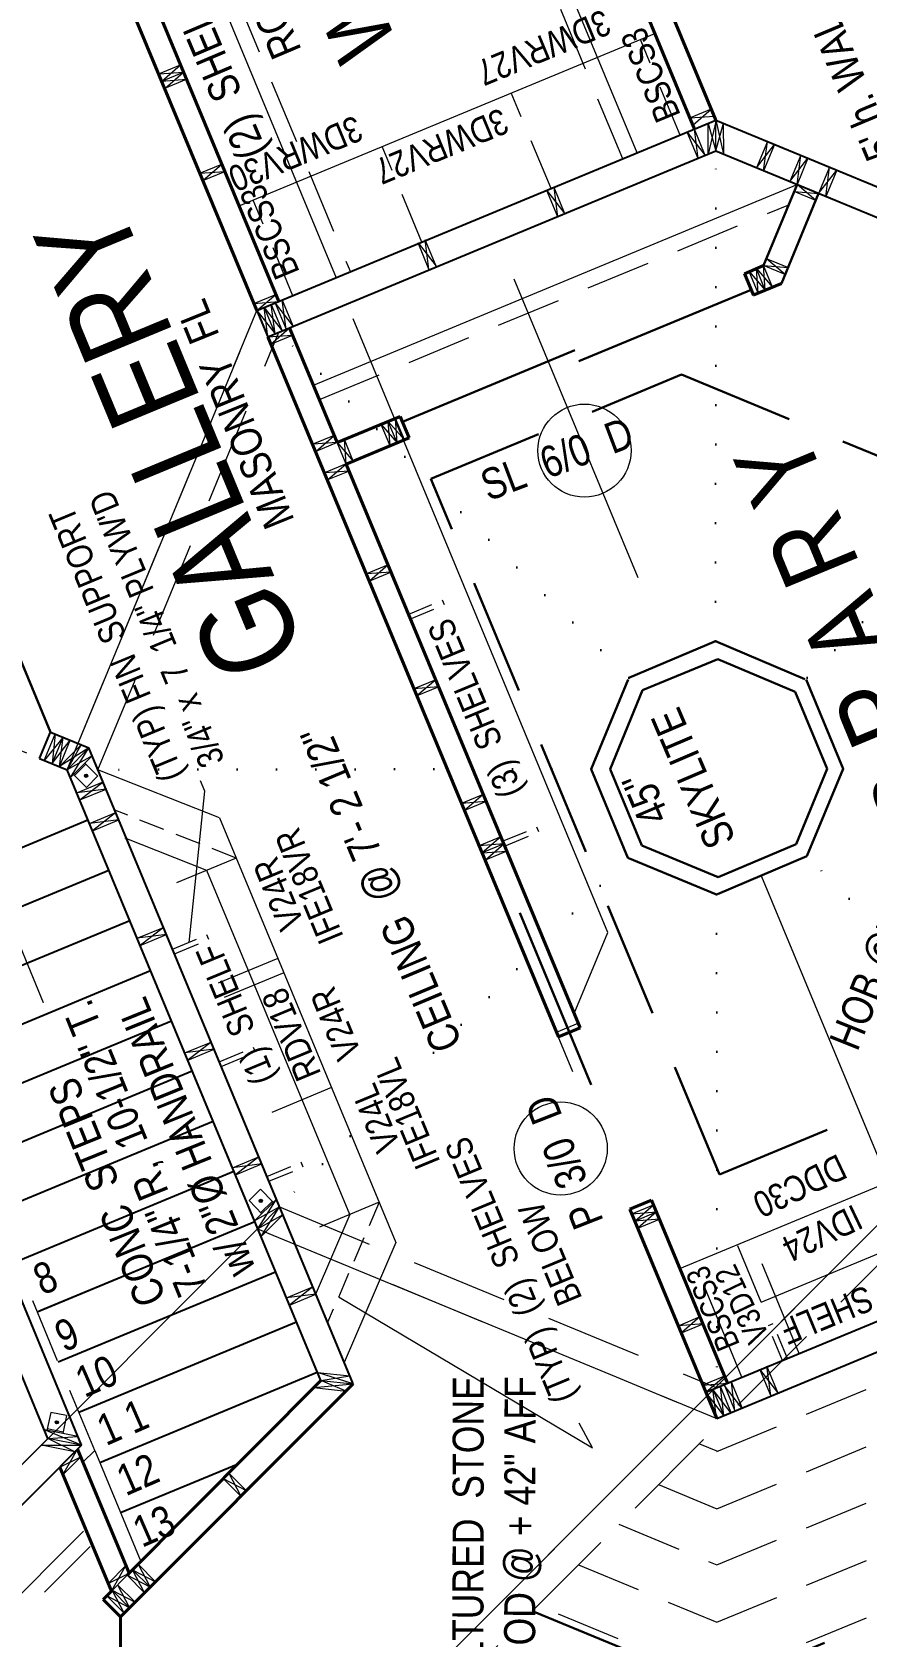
# Model space of a CAD drawing. Header units: inches. Extents: x -10188 to 9179, y -281 to 6710.
# Drawn here: x 4286.7 to 4448, y 2127.7 to 2437.7 of the extents above; entities that cross this region are included whole.
import ezdxf

# ---------------------------------------------------------------- set-up
doc = ezdxf.new("R2010")
doc.units = ezdxf.units.IN
doc.header["$MEASUREMENT"] = 0
for name, pattern in [('ACAD_ISO07W100', [3, 0, -3]), ('CENTER', [2, 1.25, -0.25, 0.25, -0.25]), ('HIDDEN', [0.375, 0.25, -0.125])]:
    doc.linetypes.add(name, pattern=pattern)
for name, color, linetype, lineweight in [('BUILT-INS', 6, 'Continuous', 9), ('CONCRETE', 7, 'Continuous', 20), ('DOORS', 7, 'Continuous', 30), ('FOUNDATION', 7, 'HIDDEN', 20), ('GRID', 1, 'CENTER', 20), ('INT WALLS', 7, 'Continuous', 40), ('LAYOUT', 6, 'Continuous', 9), ('LITE COVE', 7, 'HIDDEN', 30), ('MILLWORK', 7, 'Continuous', 20), ('ROOF BEAMS', 3, 'HIDDEN', 30), ('ROOFLINE', 7, 'HIDDEN', 30), ('SKYLITES', 3, 'Continuous', 30), ('WALL FRAMING', 7, 'Continuous', 30)]:
    doc.layers.add(name, color=color, linetype=linetype, lineweight=lineweight)
for name, color, linetype in [('LIBRARY', 7, 'Continuous'), ('STAIRS', 7, 'Continuous'), ('TEXT', 250, 'Continuous'), ('WALLS', 5, 'Continuous')]:
    doc.layers.add(name, color=color, linetype=linetype)
doc.styles.add('ARCHENTLTD', font='technical.ttf', dxfattribs={"height": 0.1875})
doc.dimstyles.new('ARCHENTLTD', dxfattribs={"dimscale": 0.05, "dimtxt": 0.1875, "dimasz": 3, "dimexe": 9, "dimexo": 1, "dimgap": 2.5, "dimtad": 0, "dimdec": 1, "dimzin": 1, "dimdsep": 46, "dimlunit": 4, "dimtxsty": 'ARCHENTLTD', "dimblk": 'ARCHTICK', "dimcen": 6, "dimclrd": 256, "dimclre": 256, "dimclrt": 256, "dimaunit": 1, "dimadec": 0, "dimazin": 0, "dimtfac": 1, "dimtdec": 1, "dimtofl": 0, "dimtmove": 1, "dimatfit": 3, "dimldrblk": 'ARCHTICK', "dimfxl": 1, "dimfrac": 2, "dimtolj": 1, "dimtzin": 0, "dimlwd": 9, "dimlwe": 9, "dimarcsym": 0})

# ---------------------------------------------------------------- blocks, each defined once
blk = doc.blocks.new('_ArchTick')
at = {"color": 0, "linetype": 'ByBlock', "const_width": 0.15}
blk.add_lwpolyline([(-0.5, -0.5), (0.5, 0.5)], dxfattribs=at)

msp = doc.modelspace()

# ---------------------------------------------------------------- hatches: boundary and pattern name
at = {"layer": 'WALL FRAMING', "lineweight": 9, "ltscale": 150}
for points in [[(4297.29, 2293.78, -1), (4296.95, 2294.3, -1)], [(4330.6, 2212.08, 1), (4331.12, 2211.73, 1)], [(4291.47, 2169.44, 1), (4291.47, 2168.82, 1)]]:
    msp.add_hatch(color=256, dxfattribs=at).paths.add_polyline_path(points)

# ---------------------------------------------------------------- linework, layer by layer
at = {"layer": 'BUILT-INS', "color": 6, "linetype": 'Continuous', "lineweight": 9, "ltscale": 5}
for p, q in [((4326.67, 2404.13), (4406.99, 2437.46)), ((4320.82, 2262.39), (4320.44, 2263.31)), ((4329.87, 2240.61), (4329.49, 2241.54)), ((4411.87, 2198.84), (4480.59, 2227.37)), ((4339.08, 2218.44), (4338.7, 2219.36)), ((4427.55, 2192.37), (4484.86, 2216.15)), ((4429.84, 2188.17), (4428.91, 2187.79))]:
    msp.add_line(p, q, dxfattribs=at)
at = {"layer": 'BUILT-INS', "color": 6, "linetype": 'HIDDEN', "lineweight": 9, "ltscale": 40}
for p, q in [((4411.89, 2417.84), (4404.22, 2436.31)), ((4386.95, 2407.49), (4379.28, 2425.96)), ((4362.01, 2397.14), (4354.34, 2415.61)), ((4337.07, 2386.79), (4329.41, 2405.26))]:
    msp.add_line(p, q, dxfattribs=at)
at = {"layer": 'BUILT-INS', "linetype": 'Continuous', "lineweight": 9, "ltscale": 75}
msp.add_line((4397.91, 2263.79), (4348.71, 2382.33), dxfattribs=at)
at = {"layer": 'BUILT-INS', "linetype": 'HIDDEN', "lineweight": 9, "ltscale": 20}
for p, q in [((4359.32, 2325.22), (4366.01, 2328)), ((4359.7, 2324.29), (4366.4, 2327.07)), ((4377.59, 2281.38), (4384.22, 2284.13))]:
    msp.add_line(p, q, dxfattribs=at)
at = {"layer": 'BUILT-INS', "linetype": 'Continuous', "lineweight": 9, "ltscale": 5}
for p, q in [((4366.4, 2327.07), (4366.01, 2328)), ((4384.6, 2283.21), (4384.22, 2284.13)), ((4391.43, 2248.11), (4397.91, 2263.79))]:
    msp.add_line(p, q, dxfattribs=at)
at = {"layer": 'BUILT-INS'}
for p, q in [((4322.88, 2285.94), (4299.41, 2295.21)), ((4320.45, 2275.77), (4304.66, 2282.01)), ((4348.1, 2209.3), (4341.37, 2193.71)), ((4356.99, 2203.84), (4346.98, 2180.68))]:
    msp.add_line(p, q, dxfattribs=at)
at = {"layer": 'BUILT-INS', "color": 6, "linetype": 'HIDDEN', "lineweight": 9, "ltscale": 20}
for p, q in [((4326.11, 2278.13), (4302.65, 2287.41)), ((4313.8, 2260.56), (4320.44, 2263.31)), ((4314.19, 2259.64), (4320.82, 2262.39)), ((4322.85, 2238.78), (4329.49, 2241.54)), ((4323.23, 2237.86), (4329.87, 2240.61)), ((4332.06, 2216.61), (4338.7, 2219.36)), ((4332.45, 2215.69), (4339.08, 2218.44)), ((4353.76, 2211.65), (4343.78, 2188.41)), ((4431.7, 2181.09), (4428.91, 2187.79)), ((4432.63, 2181.48), (4429.84, 2188.17))]:
    msp.add_line(p, q, dxfattribs=at)
at = {"layer": 'BUILT-INS', "ltscale": 0.75}
msp.add_line((4322.88, 2285.94), (4356.99, 2203.84), dxfattribs=at)
at = {"layer": 'BUILT-INS', "linetype": 'HIDDEN', "lineweight": 20, "ltscale": 20}
msp.add_line((4377.97, 2280.45), (4384.6, 2283.21), dxfattribs=at)
at = {"layer": 'BUILT-INS', "linetype": 'HIDDEN', "lineweight": 9, "ltscale": 50}
for p, q in [((4326.11, 2278.13), (4309.49, 2271.22)), ((4334.18, 2258.74), (4317.56, 2251.83)), ((4335.33, 2255.97), (4318.71, 2249.06)), ((4344.55, 2233.81), (4327.93, 2226.9)), ((4353.76, 2211.65), (4337.14, 2204.74))]:
    msp.add_line(p, q, dxfattribs=at)
at = {"layer": 'BUILT-INS', "ltscale": 0.25}
msp.add_line((4348.1, 2209.3), (4320.45, 2275.77), dxfattribs=at)
at = {"layer": 'BUILT-INS', "color": 6, "linetype": 'HIDDEN', "lineweight": 9, "ltscale": 75}
for p, q in [((4434.92, 2182.43), (4425.73, 2204.59)), ((4423.84, 2177.83), (4414.64, 2199.99))]:
    msp.add_line(p, q, dxfattribs=at)
at = {"layer": 'BUILT-INS', "color": 6, "linetype": 'Continuous', "lineweight": 9, "ltscale": 75}
msp.add_line((4427.55, 2192.37), (4423.05, 2203.22), dxfattribs=at)
at = {"layer": 'CONCRETE', "ltscale": 75}
msp.add_line((4298.77, 2163.71), (4307.69, 2142.21), dxfattribs=at)
at = {"layer": 'DOORS', "linetype": 'Continuous', "lineweight": 30, "ltscale": 150}
for p, q in [((4392.3, 2374.12), (4425.61, 2387.94)), ((4358.25, 2362.43), (4391.56, 2376.25)), ((4394.7, 2234.3), (4380.92, 2267.55))]:
    msp.add_line(p, q, dxfattribs=at)
at = {"layer": 'DOORS', "ltscale": 75}
msp.add_line((4276.44, 2335.73), (4290.24, 2302.47), dxfattribs=at)
at = {"layer": 'DOORS', "color": 7, "linetype": 'Continuous', "lineweight": 20, "ltscale": 7.5}
for centre in [(4393.41, 2356.86), (4388.82, 2222.03)]:
    msp.add_circle(centre, 9, dxfattribs=at)
at = {"layer": 'FOUNDATION', "linetype": 'HIDDEN', "lineweight": 20, "ltscale": 50}
msp.add_line((4298.77, 2163.71), (4240.46, 2304.21), dxfattribs=at)
at = {"layer": 'FOUNDATION', "color": 4, "ltscale": 75}
msp.add_line((4289.74, 2165.99), (4235.93, 2112.12), dxfattribs=at)
at = {"layer": 'GRID', "ltscale": 50}
for p, q in [((4418.81, 2420.72), (4382.01, 2509.38)), ((4330.13, 2383.92), (4293.33, 2472.59)), ((4330.13, 2383.92), (4418.81, 2420.72)), ((4418.87, 2420.73), (4507.57, 2384.06)), ((4293.45, 2295.2), (4330.13, 2383.92)), ((4391.19, 2236.82), (4330.13, 2383.92)), ((4204.73, 2331.89), (4293.45, 2295.2)), ((4293.95, 2170.2), (4231.42, 2320.85)), ((4330.26, 2206.54), (4293.45, 2295.2)), ((4417.13, 2174.3), (4403.14, 2208.01)), ((4330.26, 2206.54), (4418.98, 2169.86)), ((4418.98, 2169.86), (4507.64, 2206.66))]:
    msp.add_line(p, q, dxfattribs=at)
at = {"layer": 'GRID', "linetype": 'Continuous', "ltscale": 50}
for p, q in [((4453.91, 2211.08), (4352.13, 2109.2)), ((4330.26, 2206.54), (4233.06, 2109.26))]:
    msp.add_line(p, q, dxfattribs=at)
at = {"layer": 'INT WALLS', "ltscale": 50}
for p, q in [((4418.81, 2420.72), (4382.01, 2509.38)), ((4414.66, 2418.99), (4377.86, 2507.66)), ((4424.32, 2391.05), (4428.02, 2392.6)), ((4426.04, 2386.91), (4431.46, 2389.15)), ((4345.64, 2358.42), (4357.82, 2363.46)), ((4347.36, 2354.26), (4359.54, 2359.31)), ((4388.38, 2243.58), (4392.58, 2245.32)), ((4402.18, 2210.33), (4406.38, 2212.07)), ((4342.48, 2177.2), (4305.06, 2139.57)), ((4348.71, 2176.54), (4303.75, 2131.54)), ((4302, 2136.5), (4300.39, 2134.88)), ((4303.75, 2131.54), (4303.76, 2119.54))]:
    msp.add_line(p, q, dxfattribs=at)
at = {"layer": 'INT WALLS', "ltscale": 75}
for p, q in [((4297.53, 2474.33), (4334.33, 2385.67)), ((4292.94, 2473.52), (4330.13, 2383.92)), ((4424.32, 2391.06), (4426.05, 2386.9)), ((4332.24, 2378.84), (4388.38, 2243.58)), ((4336.44, 2380.59), (4345.64, 2358.42)), ((4357.82, 2363.46), (4359.54, 2359.31)), ((4347.37, 2354.26), (4392.58, 2245.32)), ((4406.38, 2212.07), (4421.07, 2176.68)), ((4402.18, 2210.33), (4418.98, 2169.86)), ((4305.44, 2139.95), (4295.47, 2163.94)), ((4302, 2136.5), (4292.03, 2160.49))]:
    msp.add_line(p, q, dxfattribs=at)
at = {"layer": 'INT WALLS', "linetype": 'Continuous', "lineweight": 30, "ltscale": 150}
for p, q in [((4428.02, 2392.6), (4434.5, 2408.28)), ((4431.46, 2389.15), (4438.66, 2406.56))]:
    msp.add_line(p, q, dxfattribs=at)
at = {"layer": 'INT WALLS', "lineweight": 20, "ltscale": 50}
for p, q in [((4426.97, 2387.29), (4425.24, 2391.45)), ((4428.35, 2387.86), (4426.63, 2392.02)), ((4429.74, 2388.44), (4428.02, 2392.6)), ((4358.62, 2358.92), (4356.9, 2363.08)), ((4345.07, 2359.81), (4340.91, 2358.08)), ((4355.85, 2357.77), (4354.13, 2361.93)), ((4357.23, 2358.35), (4355.51, 2362.51)), ((4345.64, 2358.42), (4341.48, 2356.7)), ((4347.37, 2354.25), (4345.64, 2358.41)), ((4348.75, 2354.83), (4347.03, 2358.99)), ((4347.35, 2354.3), (4343.19, 2352.58)), ((4347.92, 2352.91), (4343.77, 2351.19))]:
    msp.add_line(p, q, dxfattribs=at)
at = {"layer": 'INT WALLS', "linetype": 'Continuous', "lineweight": 20, "ltscale": 50}
msp.add_line((4289.04, 2297), (4291.15, 2302.08), dxfattribs=at)
at = {"layer": 'INT WALLS', "lineweight": 9, "ltscale": 150}
for p, q in [((4292.67, 2301.48), (4289.04, 2297)), ((4291.15, 2302.08), (4290.57, 2296.39)), ((4290.57, 2296.39), (4294.06, 2300.9)), ((4291.95, 2295.82), (4292.67, 2301.48)), ((4297.66, 2299.41), (4291.95, 2295.82)), ((4293.45, 2295.2), (4296.16, 2300.03)), ((4298.28, 2297.91), (4293.45, 2295.2)), ((4294.08, 2293.7), (4297.66, 2299.41)), ((4300.97, 2291.48), (4295.31, 2290.76)), ((4295.89, 2289.37), (4300.39, 2292.87)), ((4334.5, 2210.74), (4329.67, 2208.03)), ((4330.3, 2206.53), (4333.88, 2212.24)), ((4330.92, 2205.03), (4334.5, 2210.74)), ((4335.13, 2209.24), (4330.3, 2206.53)), ((4429.4, 2174.3), (4428.68, 2179.96)), ((4430.79, 2174.88), (4427.3, 2179.38))]:
    msp.add_line(p, q, dxfattribs=at)
at = {"layer": 'INT WALLS', "linetype": 'Continuous', "lineweight": 20, "ltscale": 150}
for p, q in [((4290.57, 2296.39), (4292.67, 2301.48)), ((4291.95, 2295.82), (4294.06, 2300.9)), ((4291.95, 2295.82), (4296.16, 2300.03)), ((4293.45, 2295.2), (4297.66, 2299.41)), ((4294.08, 2293.7), (4298.28, 2297.91)), ((4295.31, 2290.76), (4300.39, 2292.87)), ((4295.89, 2289.37), (4300.97, 2291.48)), ((4430.79, 2174.88), (4428.68, 2179.96)), ((4429.4, 2174.3), (4427.3, 2179.38))]:
    msp.add_line(p, q, dxfattribs=at)
at = {"layer": 'INT WALLS', "linetype": 'Continuous', "ltscale": 150}
msp.add_line((4303.75, 2131.52), (4300.39, 2134.88), dxfattribs=at)
at = {"layer": 'LAYOUT', "color": 6, "linetype": 'CENTER', "lineweight": 5, "ltscale": 250}
msp.add_line((4044.81, 3198.42), (4526.01, 2037.26), dxfattribs=at)
at = {"layer": 'LITE COVE', "color": 7, "linetype": 'ACAD_ISO07W100', "lineweight": 30, "ltscale": 2.5}
for p, q in [((4418.74, 2320.04), (4418.81, 2414.76)), ((4401.98, 2312.95), (4334.34, 2379.72)), ((4436.42, 2312.95), (4503.19, 2379.89)), ((4394.69, 2295.35), (4299.41, 2295.21)), ((4443.4, 2295.37), (4538.32, 2295.49)), ((4401.84, 2278.17), (4334.5, 2210.74)), ((4503.42, 2210.86), (4436.41, 2278.48)), ((4418.95, 2271.09), (4418.99, 2175.82))]:
    msp.add_line(p, q, dxfattribs=at)
at = {"layer": 'LITE COVE', "ltscale": 90}
for p, q in [((4363.72, 2351.44), (4412.16, 2371.55)), ((4412.16, 2371.55), (4477.79, 2344.41)), ((4419.52, 2216.99), (4363.72, 2351.44)), ((4419.52, 2216.99), (4468.08, 2237.14)), ((4419.01, 2117.9), (4544.4, 2169.94)), ((4383.34, 2132.66), (4419.01, 2117.9))]:
    msp.add_line(p, q, dxfattribs=at)
at = {"layer": 'MILLWORK', "ltscale": 50}
for p, q in [((4403.57, 2414.39), (4366.77, 2503.06)), ((4341.04, 2369.5), (4434.5, 2408.28))]:
    msp.add_line(p, q, dxfattribs=at)
at = {"layer": 'MILLWORK', "linetype": 'HIDDEN', "ltscale": 50}
for p, q in [((4400.8, 2413.24), (4364, 2501.91)), ((4311.38, 2480.08), (4348.19, 2391.41)), ((4342.19, 2366.73), (4432.88, 2404.36)), ((4298.77, 2163.71), (4296.51, 2161.44)), ((4297.88, 2145.12), (4256.33, 2103.54))]:
    msp.add_line(p, q, dxfattribs=at)
at = {"layer": 'MILLWORK', "ltscale": 75}
for p, q in [((4308.61, 2478.93), (4345.42, 2390.27)), ((4296.63, 2148.12), (4253.33, 2104.79))]:
    msp.add_line(p, q, dxfattribs=at)
at = {"layer": 'MILLWORK', "color": 4, "ltscale": 75}
msp.add_line((4295.57, 2300.4), (4295.7, 2300.28), dxfattribs=at)
at = {"layer": 'ROOF BEAMS', "lineweight": 20, "ltscale": 75}
for p, q in [((4293.45, 2295.2), (4330.13, 2383.92)), ((4299.41, 2295.21), (4334.34, 2379.72)), ((4334.5, 2210.74), (4418.97, 2175.81)), ((4453.91, 2211.08), (4352.13, 2109.2)), ((4330.26, 2206.54), (4418.98, 2169.86)), ((4456.19, 2205.58), (4357.63, 2106.93))]:
    msp.add_line(p, q, dxfattribs=at)
at = {"layer": 'ROOF BEAMS', "ltscale": 75}
for p, q in [((4404.65, 2310.56), (4419.21, 2316.56)), ((4419.21, 2316.56), (4434.12, 2310.26)), ((4398.35, 2295.35), (4404.65, 2310.56)), ((4434.12, 2310.26), (4440.3, 2295.37)), ((4404.48, 2280.58), (4398.35, 2295.35)), ((4440.3, 2295.37), (4434.29, 2280.86)), ((4419.22, 2274.48), (4404.48, 2280.58)), ((4434.29, 2280.86), (4419.22, 2274.48))]:
    msp.add_line(p, q, dxfattribs=at)
at = {"layer": 'ROOF BEAMS', "color": 3, "lineweight": 20, "ltscale": 75}
msp.add_line((4418.97, 2175.81), (4421.11, 2176.7), dxfattribs=at)
at = {"layer": 'ROOFLINE', "color": 7, "linetype": 'HIDDEN', "lineweight": 5, "ltscale": 50}
for p, q in [((4418.99, 2163.5), (4512.22, 2202.08)), ((4419, 2152.42), (4520.07, 2194.24)), ((4419, 2141.57), (4527.75, 2186.57)), ((4419.01, 2130.49), (4535.6, 2178.73)), ((4419.01, 2119.4), (4543.45, 2170.89)), ((4415.63, 2164.98), (4419.1, 2163.54)), ((4407.74, 2157.09), (4419, 2152.42)), ((4400.08, 2149.42), (4419, 2141.57)), ((4392.26, 2141.58), (4419.01, 2130.49)), ((4388.33, 2132.12), (4419.01, 2119.39))]:
    msp.add_line(p, q, dxfattribs=at)
at = {"layer": 'SKYLITES', "linetype": 'HIDDEN', "ltscale": 75}
for p, q in [((4418.74, 2320.04), (4401.98, 2312.95)), ((4418.74, 2320.04), (4436.24, 2312.64)), ((4394.69, 2295.35), (4401.98, 2312.95)), ((4436.24, 2312.64), (4443.4, 2295.37)), ((4401.81, 2278.18), (4394.69, 2295.35)), ((4443.4, 2295.37), (4436.41, 2278.48)), ((4418.95, 2271.09), (4401.81, 2278.18)), ((4436.41, 2278.48), (4418.95, 2271.09))]:
    msp.add_line(p, q, dxfattribs=at)
at = {"layer": 'STAIRS', "ltscale": 50}
for p, q in [((4255.46, 2268.06), (4297.48, 2285.5)), ((4259.49, 2258.37), (4301.51, 2275.81)), ((4263.51, 2248.67), (4305.54, 2266.11)), ((4267.54, 2238.97), (4309.57, 2256.41)), ((4271.56, 2229.27), (4313.59, 2246.72)), ((4275.59, 2219.57), (4317.62, 2237.02)), ((4279.61, 2209.88), (4321.65, 2227.33)), ((4283.64, 2200.18), (4325.68, 2217.63)), ((4287.66, 2190.48), (4329.69, 2207.93)), ((4288.24, 2190.72), (4329.71, 2207.93)), ((4291.69, 2180.78), (4333.72, 2198.23)), ((4295.71, 2171.09), (4337.75, 2188.53)), ((4299.74, 2161.39), (4341.78, 2178.84)), ((4303.77, 2151.69), (4326.49, 2161.12))]:
    msp.add_line(p, q, dxfattribs=at)
at = {"layer": 'WALL FRAMING', "lineweight": 9, "ltscale": 150}
for p, q in [((4311.73, 2428.26), (4315.35, 2431.39)), ((4311.15, 2429.65), (4315.93, 2430)), ((4311.73, 2428.25), (4316.51, 2428.61)), ((4312.31, 2426.86), (4315.93, 2429.99)), ((4414.34, 2419.75), (4417.97, 2422.88)), ((4413.77, 2421.13), (4418.54, 2421.49)), ((4426.66, 2411.52), (4430.15, 2416.03)), ((4428.04, 2410.95), (4428.76, 2416.61)), ((4433.11, 2408.85), (4436.6, 2413.36)), ((4434.5, 2408.28), (4435.21, 2413.94)), ((4319.12, 2410.44), (4323.9, 2410.8)), ((4319.7, 2409.06), (4323.33, 2412.18)), ((4438.66, 2406.56), (4442.15, 2411.07)), ((4440.04, 2405.99), (4440.76, 2411.64)), ((4425.24, 2391.45), (4428.35, 2387.86)), ((4426.63, 2392.02), (4429.74, 2388.44)), ((4426.97, 2387.29), (4426.63, 2392.02)), ((4428.35, 2387.86), (4428.02, 2392.6)), ((4329.55, 2385.31), (4334.33, 2385.67)), ((4330.13, 2383.92), (4333.76, 2387.05)), ((4332.24, 2378.84), (4331.51, 2384.5)), ((4331.51, 2384.5), (4335.01, 2379.99)), ((4333.62, 2379.42), (4332.9, 2385.07)), ((4333.64, 2385.38), (4337.13, 2380.87)), ((4335.75, 2380.3), (4335.02, 2385.95)), ((4330.13, 2383.92), (4333.62, 2379.42)), ((4332.24, 2378.84), (4337.02, 2379.2)), ((4332.81, 2377.46), (4336.44, 2380.59)), ((4357.23, 2358.35), (4356.9, 2363.08)), ((4341.49, 2356.7), (4345.07, 2359.81)), ((4354.13, 2361.93), (4357.23, 2358.35)), ((4355.85, 2357.77), (4355.51, 2362.51)), ((4355.51, 2362.5), (4358.62, 2358.92)), ((4345.64, 2358.42), (4340.91, 2358.08)), ((4345.64, 2358.41), (4348.75, 2354.83)), ((4347.37, 2354.25), (4347.03, 2358.99)), ((4343.77, 2351.19), (4347.35, 2354.3)), ((4347.92, 2352.91), (4343.19, 2352.58)), ((4355.47, 2334.78), (4351.85, 2331.65)), ((4356.04, 2333.39), (4351.27, 2333.03)), ((4365.24, 2311.22), (4360.47, 2310.86)), ((4364.67, 2312.61), (4361.05, 2309.48)), ((4297.05, 2296.3), (4294.86, 2294.07)), ((4299.41, 2293.98), (4296.87, 2296.47)), ((4297.19, 2291.78), (4294.65, 2294.27)), ((4299.39, 2294), (4297.17, 2291.8)), ((4374.43, 2289.05), (4369.66, 2288.69)), ((4373.86, 2290.44), (4370.23, 2287.31)), ((4377.25, 2282.27), (4373.63, 2279.14)), ((4377.82, 2280.88), (4373.05, 2280.53)), ((4373.63, 2279.14), (4378.4, 2279.5)), ((4374.2, 2277.76), (4377.82, 2280.88)), ((4330.8, 2214.19), (4328.6, 2211.98)), ((4330.8, 2214.19), (4333.29, 2211.65)), ((4328.6, 2211.98), (4331.09, 2209.43)), ((4333.12, 2211.83), (4330.89, 2209.64)), ((4403.14, 2208.02), (4406.76, 2211.15)), ((4402.56, 2209.41), (4407.34, 2209.77)), ((4407.91, 2208.38), (4403.14, 2208.02)), ((4407.34, 2209.77), (4403.71, 2206.64)), ((4415.79, 2189.54), (4412.16, 2186.41)), ((4416.36, 2188.15), (4411.58, 2187.79)), ((4416.29, 2176.32), (4421.07, 2176.68)), ((4416.87, 2174.94), (4420.5, 2178.07)), ((4422.49, 2171.31), (4421.8, 2176.88)), ((4420.36, 2170.43), (4416.87, 2174.94)), ((4418.94, 2169.94), (4418.25, 2175.51)), ((4421.78, 2170.92), (4418.29, 2175.42)), ((4420.36, 2170.43), (4419.67, 2176)), ((4423.91, 2171.8), (4420.41, 2176.31)), ((4290.27, 2171.05), (4289.55, 2167.56)), ((4293.34, 2170.46), (4290.27, 2171.05)), ((4293.34, 2170.46), (4292.62, 2166.97)), ((4296.24, 2164.7), (4289.05, 2167.66)), ((4292.67, 2167.22), (4289.61, 2167.85)), ((4288.47, 2164.71), (4296.24, 2164.7)), ((4289.74, 2165.99), (4295.54, 2166.37)), ((4294.96, 2163.43), (4289.74, 2165.99))]:
    msp.add_line(p, q, dxfattribs=at)
at = {"layer": 'WALL FRAMING', "lineweight": 20, "ltscale": 50}
for p, q in [((4416.76, 2413.9), (4414.67, 2418.96)), ((4415.37, 2413.33), (4413.28, 2418.39)), ((4388.25, 2402.06), (4386.16, 2407.11)), ((4389.63, 2402.63), (4387.54, 2407.69)), ((4363.36, 2391.94), (4361.27, 2396.99)), ((4364.74, 2392.51), (4362.65, 2397.57)), ((4387.99, 2244.51), (4392.2, 2246.25)), ((4402.56, 2209.41), (4406.76, 2211.15)), ((4403.13, 2208.02), (4407.34, 2209.77)), ((4403.71, 2206.64), (4407.91, 2208.38)), ((4411.58, 2187.79), (4415.79, 2189.54)), ((4412.16, 2186.41), (4416.36, 2188.15)), ((4341.83, 2178.78), (4348.06, 2178.12)), ((4342.48, 2177.2), (4348.71, 2176.54)), ((4341.12, 2175.83), (4347.35, 2175.17)), ((4292.65, 2158.99), (4296.1, 2162.44)), ((4323.62, 2158.24), (4326.99, 2154.87)), ((4324.68, 2159.3), (4328.05, 2155.93)), ((4301.37, 2138), (4304.82, 2141.45)), ((4301.62, 2136.12), (4305.06, 2139.57)), ((4305.05, 2139.57), (4308.43, 2136.2)), ((4306.11, 2140.63), (4309.49, 2137.26)), ((4307.17, 2141.69), (4310.55, 2138.32)), ((4302.15, 2136.67), (4305.52, 2133.3)), ((4303.21, 2137.74), (4306.58, 2134.37)), ((4301.09, 2135.61), (4304.46, 2132.24))]:
    msp.add_line(p, q, dxfattribs=at)
at = {"layer": 'WALL FRAMING', "linetype": 'Continuous', "lineweight": 9, "ltscale": 150}
for p, q in [((4415.37, 2413.33), (4414.67, 2418.96)), ((4413.28, 2418.39), (4416.76, 2413.91)), ((4386.16, 2407.11), (4389.63, 2402.63)), ((4388.25, 2402.06), (4387.54, 2407.69)), ((4433.94, 2406.92), (4438.66, 2406.56)), ((4438.09, 2405.2), (4434.49, 2408.27)), ((4361.27, 2396.99), (4364.74, 2392.52)), ((4363.35, 2391.94), (4362.65, 2397.57)), ((4432.17, 2390.88), (4428.57, 2393.95)), ((4428.02, 2392.6), (4432.74, 2392.24))]:
    msp.add_line(p, q, dxfattribs=at)
at = {"layer": 'WALL FRAMING', "lineweight": 20, "ltscale": 150}
for p, q in [((4417.32, 2414.14), (4417.31, 2420.09)), ((4418.82, 2414.76), (4418.81, 2420.72)), ((4420.32, 2414.14), (4420.31, 2420.1)), ((4428.76, 2416.61), (4426.66, 2411.52)), ((4430.15, 2416.03), (4428.04, 2410.95)), ((4435.21, 2413.94), (4433.11, 2408.85)), ((4436.6, 2413.36), (4434.5, 2408.28)), ((4440.76, 2411.64), (4438.66, 2406.56)), ((4442.15, 2411.07), (4440.04, 2405.99)), ((4355.47, 2334.78), (4351.27, 2333.03)), ((4356.05, 2333.39), (4351.85, 2331.65)), ((4364.67, 2312.61), (4360.47, 2310.86)), ((4365.25, 2311.22), (4361.05, 2309.48)), ((4373.86, 2290.44), (4369.66, 2288.69)), ((4374.44, 2289.05), (4370.23, 2287.31)), ((4377.25, 2282.27), (4373.05, 2280.53)), ((4377.83, 2280.89), (4373.63, 2279.14)), ((4378.4, 2279.5), (4374.2, 2277.76)), ((4329.67, 2208.03), (4333.88, 2212.24)), ((4330.3, 2206.53), (4334.5, 2210.74)), ((4330.92, 2205.03), (4335.13, 2209.24)), ((4420.5, 2178.07), (4416.29, 2176.32)), ((4418.97, 2175.81), (4416.87, 2174.94)), ((4295.54, 2166.37), (4289.05, 2167.66)), ((4294.96, 2163.43), (4288.47, 2164.71)), ((4296.24, 2164.7), (4289.74, 2165.99))]:
    msp.add_line(p, q, dxfattribs=at)
at = {"layer": 'WALL FRAMING', "lineweight": 20, "ltscale": 75}
for p, q in [((4438.09, 2405.2), (4433.94, 2406.92)), ((4432.73, 2392.23), (4428.57, 2393.95)), ((4432.17, 2390.88), (4428.02, 2392.6)), ((4421.76, 2176.97), (4423.87, 2171.89)), ((4418.25, 2175.51), (4420.36, 2170.43)), ((4419.68, 2176), (4421.78, 2170.92)), ((4420.38, 2176.4), (4422.49, 2171.32))]:
    msp.add_line(p, q, dxfattribs=at)
at = {"layer": 'WALL FRAMING', "color": 7, "lineweight": 20, "ltscale": 75}
for p, q in [((4331.51, 2384.5), (4333.62, 2379.42)), ((4332.9, 2385.07), (4335.01, 2379.99)), ((4333.64, 2385.38), (4335.75, 2380.3)), ((4335.02, 2385.95), (4337.13, 2380.87))]:
    msp.add_line(p, q, dxfattribs=at)
at = {"layer": 'WALL FRAMING', "color": 7, "lineweight": 20, "ltscale": 50}
for p, q in [((4297.77, 2284.81), (4302.85, 2286.92)), ((4298.35, 2283.43), (4303.43, 2285.54)), ((4306.98, 2262.65), (4312.06, 2264.76)), ((4307.55, 2261.26), (4312.63, 2263.37)), ((4316.19, 2240.49), (4321.27, 2242.6)), ((4316.76, 2239.1), (4321.84, 2241.21)), ((4325.4, 2218.32), (4330.47, 2220.43)), ((4325.97, 2216.94), (4331.05, 2219.05)), ((4335.85, 2193.16), (4340.93, 2195.27)), ((4336.43, 2191.77), (4341.51, 2193.88))]:
    msp.add_line(p, q, dxfattribs=at)
at = {"layer": 'WALL FRAMING', "lineweight": 9, "ltscale": 50}
for p, q in [((4303.42, 2285.54), (4297.77, 2284.81)), ((4302.85, 2286.92), (4298.35, 2283.43)), ((4312.06, 2264.76), (4307.55, 2261.26)), ((4312.63, 2263.37), (4306.98, 2262.65)), ((4321.27, 2242.6), (4316.76, 2239.1)), ((4321.84, 2241.21), (4316.19, 2240.49)), ((4330.47, 2220.43), (4325.97, 2216.94)), ((4331.05, 2219.05), (4325.4, 2218.32)), ((4340.93, 2195.27), (4336.43, 2191.77)), ((4341.5, 2193.88), (4335.85, 2193.16)), ((4348.71, 2176.54), (4341.83, 2178.78)), ((4342.48, 2177.2), (4348.06, 2178.12)), ((4347.35, 2175.17), (4342.48, 2177.2)), ((4341.12, 2175.83), (4348.71, 2176.54)), ((4292.03, 2160.49), (4296.1, 2162.44)), ((4292.65, 2158.99), (4295.47, 2163.94)), ((4323.62, 2158.24), (4328.05, 2155.93)), ((4324.68, 2159.3), (4326.99, 2154.87)), ((4301.37, 2138), (4305.44, 2139.95)), ((4302, 2136.5), (4304.82, 2141.45)), ((4309.49, 2137.26), (4305.05, 2139.57)), ((4308.43, 2136.2), (4306.11, 2140.63)), ((4306.11, 2140.63), (4310.55, 2138.32)), ((4307.17, 2141.69), (4309.49, 2137.26)), ((4304.46, 2132.24), (4302.15, 2136.67)), ((4302.15, 2136.67), (4306.58, 2134.37)), ((4303.21, 2137.74), (4305.52, 2133.3)), ((4305.52, 2133.3), (4301.09, 2135.61))]:
    msp.add_line(p, q, dxfattribs=at)
at = {"layer": 'WALL FRAMING', "lineweight": 9, "ltscale": 150}
for centre in [(4297.12, 2294.04), (4330.86, 2211.9), (4291.47, 2169.13)]:
    msp.add_circle(centre, 0.312, dxfattribs=at)
at = {"layer": 'WALL FRAMING', "color": 9, "linetype": 'Continuous', "lineweight": 5, "ltscale": 150}
for centre in [(4297.12, 2294.04), (4330.86, 2211.9), (4291.47, 2169.13)]:
    msp.add_circle(centre, 0.312, dxfattribs=at)
at = {"layer": 'WALLS', "color": 7, "lineweight": 20, "ltscale": 50}
for p, q in [((4311.15, 2429.65), (4315.35, 2431.39)), ((4311.73, 2428.25), (4315.93, 2429.99)), ((4312.3, 2426.88), (4316.5, 2428.62)), ((4413.77, 2421.13), (4417.97, 2422.88)), ((4319.12, 2410.44), (4323.33, 2412.18)), ((4319.69, 2409.07), (4323.89, 2410.81)), ((4329.55, 2385.31), (4333.76, 2387.05)), ((4332.81, 2377.46), (4337.02, 2379.2))]:
    msp.add_line(p, q, dxfattribs=at)
at = {"layer": 'WALLS', "color": 4, "ltscale": 50}
for p, q in [((4330.13, 2383.92), (4418.81, 2420.72)), ((4418.81, 2420.72), (4507.52, 2384.05)), ((4332.24, 2378.84), (4418.82, 2414.76)), ((4418.82, 2414.76), (4503.31, 2379.84)), ((4288.12, 2297.38), (4290.22, 2302.47)), ((4416.87, 2174.94), (4503.42, 2210.86)), ((4418.98, 2169.86), (4505.05, 2205.58))]:
    msp.add_line(p, q, dxfattribs=at)
at = {"layer": 'WALLS', "lineweight": 9, "ltscale": 50}
for p, q in [((4417.31, 2420.09), (4418.82, 2414.76)), ((4418.87, 2420.73), (4417.32, 2414.14)), ((4418.82, 2414.76), (4420.31, 2420.1)), ((4420.32, 2414.14), (4418.87, 2420.73))]:
    msp.add_line(p, q, dxfattribs=at)
at = {"layer": 'WALLS', "color": 4, "ltscale": 75}
for p, q in [((4330.13, 2383.92), (4332.24, 2378.84)), ((4289.75, 2165.99), (4224.24, 2323.82)), ((4296.24, 2164.7), (4231.42, 2320.85)), ((4290.23, 2302.49), (4297.66, 2299.41)), ((4348.71, 2176.54), (4297.66, 2299.41)), ((4288.13, 2297.4), (4293.45, 2295.2)), ((4342.48, 2177.2), (4293.45, 2295.2)), ((4296.24, 2164.7), (4241.4, 2109.82))]:
    msp.add_line(p, q, dxfattribs=at)

# ---------------------------------------------------------------- texts
at = {"layer": 'BUILT-INS', "color": 6, "linetype": 'HIDDEN', "lineweight": 9, "ltscale": 20, "char_height": 5, "attachment_point": 3, "rotation": 202.5214, "style": 'ARCHENTLTD'}
for s, insert in [('3DWRV27\\P{\\H1.999x;  }', (4373.99, 2427.23)), ('3DWRV27\\P{\\H1.999x;  }', (4354.24, 2408.17)), ('3DWRV30\\P{\\H1.999x;  }', (4326.06, 2406.74))]:
    msp.add_mtext(s, dxfattribs=dict(at, insert=insert))
at = {"layer": 'BUILT-INS', "linetype": 'Continuous', "lineweight": 30, "ltscale": 1.5, "rotation": 112.5214, "style": 'ARCHENTLTD'}
for s, insert, char_height, attachment_point in [('BSCS3\\P{\\H1.999x;  }', (4400.26, 2437.12), 5, 3), ('BSCS3\\P{\\H1.999x;  }', (4326.64, 2406.8), 5, 3), ('(TYP) FIN  SUPPORT \\P 3/4" x  7  1/4" PLYW\'D\\P{\\H1.999x;  }', (4289.78, 2344.59), 5, 3), ('V24R\\P{\\H1.999x;  }', (4329.22, 2276.89), 5, 3), ('(1)  SHELF\\P{\\H1.999x;  }', (4318.18, 2260.18), 5, 3), ('V24R\\P{\\H1.999x;  }', (4340.28, 2251.8), 5, 3), ('V24L\\P{\\H1.999x;  }', (4348.21, 2233.1), 5, 3), ('(TYP)  (2)  SHELVES\\PBELOW\\P{\\H1.999x;  }', (4389.12, 2202.64), 5, 5), ('BSCS3\\P{\\H1.999x;  }', (4412.88, 2198.03), 4.5, 3)]:
    msp.add_mtext(s, dxfattribs=dict(at, insert=insert, char_height=char_height, attachment_point=attachment_point))
at = {"layer": 'BUILT-INS', "color": 6, "linetype": 'Continuous', "lineweight": 30, "ltscale": 1.5, "style": 'ARCHENTLTD'}
for s, insert, char_height, attachment_point, rotation in [('(3)  SHELVES\\P{\\H1.999x;  }', (4362.97, 2322.95), 5, 3, 112.5214), ('RDV18\\P{\\H1.999x;  }', (4330.91, 2251.6), 5, 3, 112.5214), ('DDC30\\P{\\H1.999x;  }', (4432.14, 2220.83), 5, 5, 205.5669), ('IDV24\\P{\\H1.999x;  }', (4436.49, 2211.67), 5, 5, 205.5669), (' V3D12\\P\\P{\\H1.999x;  }', (4432.94, 2195.49), 4.5, 5, 115.5669), ('(1)  SHELF\\P{\\H1.999x;  }', (4432.7, 2184.02), 5, 3, 202.5214)]:
    msp.add_mtext(s, dxfattribs=dict(at, insert=insert, char_height=char_height, attachment_point=attachment_point, rotation=rotation))
at = {"layer": 'BUILT-INS', "linetype": 'Continuous', "lineweight": 9, "ltscale": 1.5, "char_height": 5, "attachment_point": 1, "rotation": 112.5, "style": 'ARCHENTLTD'}
for s, insert in [('IFE18VR\\P{\\H1.999x;  }', (4342.33, 2261.03)), ('IFE18VL\\P{\\H1.999x;  }', (4361.02, 2217.51))]:
    msp.add_mtext(s, dxfattribs=dict(at, insert=insert))
at = {"layer": 'DOORS', "color": 7, "linetype": 'Continuous', "lineweight": 30, "ltscale": 1.5, "char_height": 6, "attachment_point": 1, "style": 'ARCHENTLTD'}
for s, insert, rotation in [('SL  6/0  D\\P\\P{\\H1.999x;  }', (4372.74, 2352.67), 20.7335), ('P  3/0  D\\P{\\H1.999x;  }', (4391.59, 2205.83), 111.4375)]:
    msp.add_mtext(s, dxfattribs=dict(at, insert=insert, rotation=rotation))
at = {"layer": 'LIBRARY', "linetype": 'Continuous', "insert": (4437.93, 2251.6), "char_height": 15, "width": 271, "attachment_point": 1, "rotation": 112.5, "style": 'ARCHENTLTD'}
msp.add_mtext('   \\PL I B R A R Y', dxfattribs=at)
at = {"layer": 'ROOFLINE', "lineweight": 20, "ltscale": 150, "char_height": 6, "width": 14.1875, "attachment_point": 1, "rotation": 23.6091, "style": 'ARCHENTLTD'}
for s, insert in [('8', (4286.27, 2199.09)), ('9', (4290.44, 2188.11)), ('10', (4294.41, 2179.3)), ('1 1', (4298.56, 2170)), ('12', (4302.37, 2160.3)), ('13', (4305.51, 2150.35))]:
    msp.add_mtext(s, dxfattribs=dict(at, insert=insert))
at = {"layer": 'TEXT', "linetype": 'Continuous', "width": 271, "attachment_point": 1, "style": 'ARCHENTLTD'}
for s, insert, char_height, rotation in [('   MASTER  BATH', (4468.49, 2416.76), 12, 112.5), ('   \\P   W.I.C.', (4332.12, 2412.67), 12, 112.5), ('(2)  SHELVES', (4326.61, 2412.38), 6, 112.9625), ('ROD', (4333.29, 2431.92), 6, 112.9625), ('   \\P   GALLERY', (4301.88, 2283.51), 18, 112.5), ('HOB @ \\P15" AFF', (4440.57, 2242.82), 6, 68.1551)]:
    msp.add_mtext(s, dxfattribs=dict(at, insert=insert, char_height=char_height, rotation=rotation))
at = {"layer": 'TEXT', "color": 7, "linetype": 'Continuous', "lineweight": 9, "char_height": 6, "attachment_point": 3, "rotation": 112.7619, "style": 'ARCHENTLTD'}
for s, insert in [("5' h. WALL\\P\\P  ", (4435.27, 2443.08)), ('CEILING  @ 7\'- 2 1/2"\\P\\P  ', (4338.32, 2302))]:
    msp.add_mtext(s, dxfattribs=dict(at, insert=insert))
at = {"layer": 'TEXT', "color": 7, "linetype": 'Continuous', "lineweight": 30, "ltscale": 1.5, "char_height": 6, "style": 'ARCHENTLTD'}
for s, insert, attachment_point, rotation in [('MASONRY  FL\\P{\\H1.999x;  }', (4331.88, 2341.15), 1, 112.0509), ('7-1/4" R,  10-1/2" T.\\Pw/ 2"%%c HANDRAIL\\P{\\H1.999x;  }', (4315.11, 2192.82), 1, 112.0509), ('CONC  STEPS\\P{\\H1.999x;  }', (4307.12, 2190.83), 1, 112.0509), ('CULTURED  STONE\\PHOOD @ + 42" AFF\\P{\\H1.999x;  }', (4367.97, 2178.04), 3, 89.9058)]:
    msp.add_mtext(s, dxfattribs=dict(at, insert=insert, attachment_point=attachment_point, rotation=rotation))
at = {"layer": 'TEXT', "color": 7, "linetype": 'Continuous', "lineweight": 30, "insert": (4419.03, 2295.5), "char_height": 6, "attachment_point": 5, "rotation": 113.1053, "style": 'ARCHENTLTD'}
msp.add_mtext('45"\\PSKYLITE\\P\\P  ', dxfattribs=at)

# ---------------------------------------------------------------- leaders
at = {"layer": 'BUILT-INS', "lineweight": 9, "ltscale": 25}
for points in [[(4317, 2261.84), (4320.08, 2291.05), (4319.21, 2293.08)], [(4346.04, 2193.32), (4394.95, 2164.17), (4392.38, 2168.96)]]:
    msp.add_leader(points, dimstyle='ARCHENTLTD', override={"dimgap": 1, "dimtad": 0}, dxfattribs=at)
at = {"layer": 'ROOFLINE', "lineweight": 20, "ltscale": 150}
msp.add_leader([(4288.9, 2250.16), (4275.98, 2281.42)], dimstyle='ARCHENTLTD', override={"dimgap": 1, "dimtad": 0}, dxfattribs=at)

doc.saveas('drawing.dxf')
